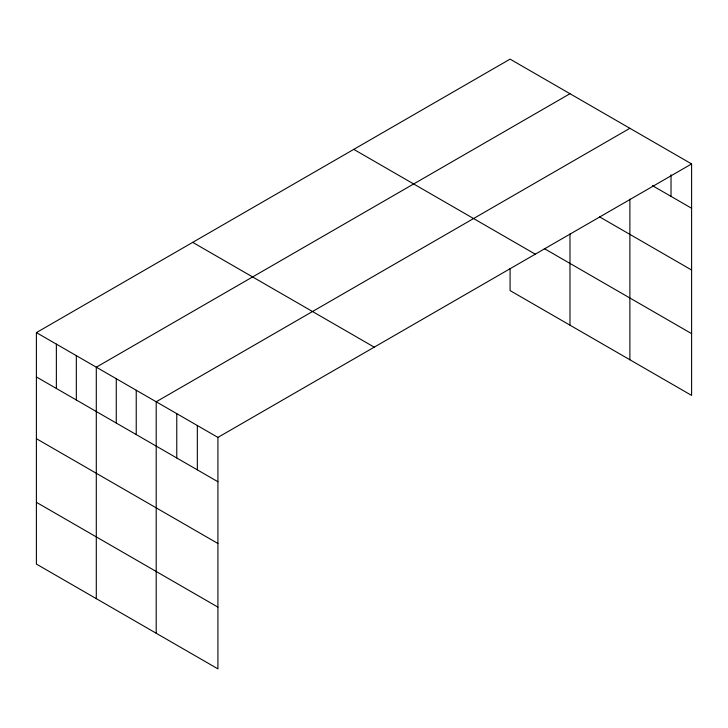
<?xml version="1.0" encoding="UTF-8"?>
<svg xmlns="http://www.w3.org/2000/svg" width="728" height="728" viewBox="0 0 728 728"><rect width="100%" height="100%" fill="white"/><g stroke="black" fill="none" stroke-linecap="round" stroke-linejoin="round"><path stroke-width="1.09" d="M691.6 163.927L217.918 437.41L217.918 668.868L36.4 564.073L36.4 332.605L510.082 59.132L691.6 163.927L691.6 395.395L510.082 290.59L510.082 268.541M569.988 93.712L96.296 367.194L96.296 598.662M629.884 128.292L156.202 401.774L156.202 633.242M652.415 185.631L691.6 208.254M599.462 216.808L691.6 270.006M544.317 248.603L691.6 333.633M353.772 149.377L535.28 254.172M192.72 242.36L374.228 347.156M36.4 332.605L217.918 437.41M36.4 376.94L217.918 481.736M36.4 438.693L217.918 543.488M36.4 502.32L217.918 607.116M671.025 174.784L671.025 196.378M629.884 199.09L629.884 359.759M569.988 233.879L569.988 325.179M197.343 425.525L197.343 469.851M176.768 413.65L176.768 457.976M136.236 390.244L136.236 434.571M116.271 378.724L116.271 423.05M76.331 355.664L76.331 399.99M56.365 344.135L56.365 388.461"/></g></svg>
